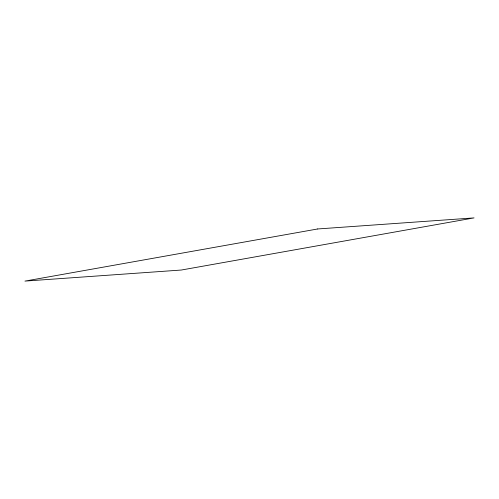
<?xml version="1.0" encoding="UTF-8"?>
<svg xmlns="http://www.w3.org/2000/svg" width="499" height="499" viewBox="0 0 499 499"><rect width="100%" height="100%" fill="white"/><g stroke="black" fill="none" stroke-linecap="round" stroke-linejoin="round"><path stroke-width="0.75" d="M317.688 228.966L24.95 281.099L181.312 270.034L474.05 217.901L317.688 228.966"/></g></svg>
